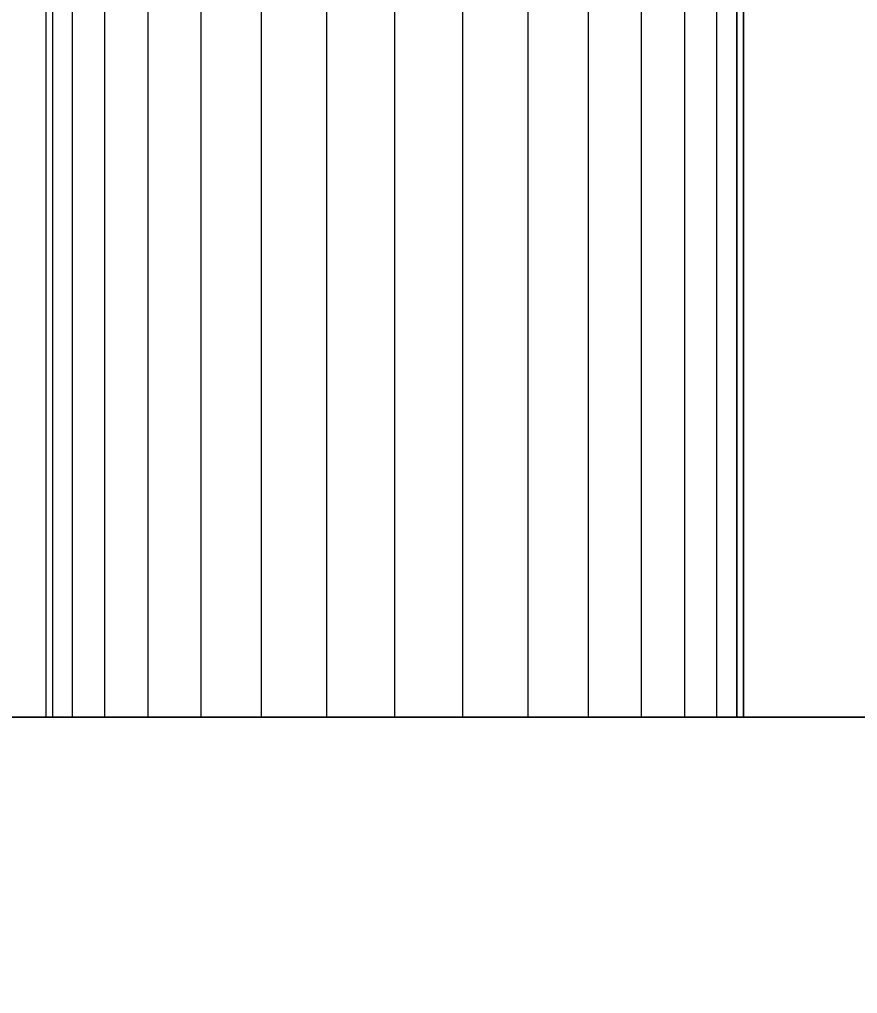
# Model space of a CAD drawing. Header units: millimetres. Extents: x -21672 to 8019, y 3751 to 17279.
# Drawn here: x -12697.8 to -12650.3, y 14411.1 to 14466.3 of the extents above; entities that cross this region are included whole.
import ezdxf

# ---------------------------------------------------------------- set-up
doc = ezdxf.new("R2010")
doc.units = ezdxf.units.MM
for name, color, linetype, lineweight in [('A-ANNO-DIMS', 211, 'Continuous', 9), ('A-ANNO-DIMS-50', 211, 'Continuous', 9), ('A-GENM', 13, 'Continuous', 18)]:
    doc.layers.add(name, color=color, linetype=linetype, lineweight=lineweight)
doc.styles.add('Arial', font='arial.ttf', dxfattribs={"height": 125})
doc.dimstyles.new('Diagonal_-_2_5mm_Arial', dxfattribs={"dimscale": 304.8, "dimtxt": 127.532425, "dimasz": 0.492126, "dimexe": 0.393701, "dimexo": 0.246063, "dimgap": 0.287073, "dimtad": 1, "dimdec": 0, "dimzin": 0, "dimdsep": 46, "dimtxsty": 'Arial', "dimblk1": 'OBLIQUE', "dimblk2": 'OBLIQUE', "dimsah": 1, "dimcen": 0.09, "dimdle": 0.393701, "dimazin": 0, "dimtfac": 1, "dimtdec": 4, "dimtix": 1, "dimtmove": 0, "dimatfit": 3, "dimfxl": 1, "dimtvp": 1, "dimtolj": 1, "dimtzin": 0, "dimarcsym": 2})

# ---------------------------------------------------------------- blocks, each defined once
blk = doc.blocks.new('Nevera de autoservicio single - Nevera de autoservicio single-466915-Level 2')
at = {"layer": 'A-GENM'}
for p, q in [((454.753, 1307.979), (454.753, -1108.896)), ((454.753, -1108.896), (454.753, 1307.979)), ((454.753, -1108.896), (454.753, 1307.979)), ((454.753, -1108.896), (454.753, 1307.979)), ((454.753, -1028.381), (454.753, 977.961)), ((454.753, 51.957), (454.753, 0.512)), ((255.92, 20.299), (454.753, 20.299)), ((454.753, 20.299), (255.92, 20.299)), ((454.753, 20.299), (255.92, 20.299)), ((454.753, 20.299), (255.92, 20.299)), ((454.753, 20.299), (255.92, 20.299)), ((454.753, 20.299), (255.92, 20.299)), ((454.753, 20.299), (255.92, 20.299)), ((454.753, 20.299), (255.92, 20.299)), ((454.753, 20.299), (255.92, 20.299)), ((454.753, 20.299), (255.92, 20.299)), ((454.753, 20.299), (255.92, 20.299)), ((454.753, 20.299), (255.92, 20.299)), ((454.753, 19.918), (255.92, 19.918)), ((454.753, 19.918), (255.92, 19.918)), ((454.753, 19.918), (255.92, 19.918)), ((454.753, 19.918), (255.92, 19.918)), ((454.753, 19.918), (255.92, 19.918)), ((454.753, 19.918), (255.92, 19.918)), ((454.753, 19.918), (255.92, 19.918)), ((454.753, 19.918), (255.92, 19.918)), ((454.753, 19.918), (255.92, 19.918)), ((454.753, 19.918), (255.92, 19.918)), ((454.753, 19.918), (255.92, 19.918)), ((454.753, 19.918), (255.92, 19.918)), ((454.753, 19.918), (255.92, 19.918)), ((454.753, 19.918), (255.92, 19.918)), ((454.753, 19.918), (255.92, 19.918)), ((454.753, 19.918), (255.92, 19.918)), ((454.753, 19.918), (255.92, 19.918)), ((454.753, 19.918), (255.92, 19.918)), ((454.753, 19.918), (255.92, 19.918)), ((454.753, 19.918), (255.92, 19.918)), ((255.92, 19.918), (454.753, 19.918)), ((454.753, 19.918), (255.92, 19.918)), ((454.753, 19.918), (255.92, 19.918)), ((454.753, 19.918), (255.92, 19.918)), ((454.753, 19.951), (454.753, 20.299)), ((454.753, 20.299), (454.753, 19.918)), ((454.753, 19.918), (454.753, 20.299)), ((454.753, 20.299), (454.753, 19.918)), ((454.753, 19.918), (454.753, 20.299)), ((454.753, 20.299), (454.753, 19.918)), ((454.753, 19.918), (454.753, 20.299)), ((454.753, 20.299), (454.753, 19.918)), ((454.753, 20.109), (454.753, 20.299)), ((454.753, 20.299), (454.753, 19.918)), ((454.753, 20.109), (454.753, 20.299)), ((454.753, 20.299), (454.753, 19.918)), ((454.753, 19.918), (454.753, 20.299)), ((454.753, 20.299), (454.753, 19.951)), ((454.753, 20.109), (454.753, 20.299)), ((454.753, 20.109), (454.753, 20.299)), ((454.753, 19.918), (454.753, 20.299)), ((454.753, 19.918), (454.753, 20.299)), ((454.753, 19.918), (454.753, 20.299)), ((454.753, 19.918), (454.753, 20.299)), ((454.753, 20.299), (454.753, 19.918)), ((454.753, 20.299), (454.753, 19.918)), ((454.753, 19.918), (454.753, 20.299)), ((454.753, 20.299), (454.753, 19.918)), ((454.753, 20.109), (454.753, 19.918)), ((454.753, 20.109), (454.753, 19.918)), ((454.753, 19.918), (454.753, 20.109)), ((454.753, 19.918), (454.753, 20.109)), ((454.753, 19.918), (454.753, 19.951)), ((454.753, 19.951), (454.753, 19.918)), ((454.753, 18.793), (454.753, 19.918)), ((454.753, 19.918), (454.753, 18.793)), ((454.753, 18.793), (454.753, 19.918)), ((454.753, 19.918), (454.753, 18.793)), ((454.753, 18.793), (454.753, 19.918)), ((454.753, 19.918), (454.753, 18.793)), ((454.753, 18.793), (454.753, 19.918)), ((454.753, 19.918), (454.753, 18.793)), ((454.753, 18.793), (454.753, 19.918)), ((454.753, 19.918), (454.753, 18.793)), ((454.753, 18.793), (454.753, 19.918)), ((454.753, 19.918), (454.753, 18.793)), ((454.753, 18.793), (454.753, 19.918)), ((454.753, 18.793), (454.753, 19.918)), ((454.753, 18.793), (454.753, 19.918)), ((454.753, 18.793), (454.753, 19.918)), ((454.753, 18.793), (454.753, 19.918)), ((454.753, 18.793), (454.753, 19.918)), ((454.753, 18.793), (454.753, 19.918)), ((454.753, 18.793), (454.753, 19.918)), ((454.753, 18.793), (454.753, 19.918)), ((454.753, 18.793), (454.753, 19.918)), ((454.753, 18.793), (454.753, 19.918)), ((454.753, 18.793), (454.753, 19.918)), ((454.753, 18.793), (255.92, 18.793)), ((454.753, 18.793), (255.92, 18.793)), ((454.753, 18.793), (255.92, 18.793)), ((454.753, 18.793), (255.92, 18.793)), ((454.753, 18.793), (255.92, 18.793)), ((454.753, 18.793), (255.92, 18.793)), ((454.753, 18.793), (255.92, 18.793)), ((454.753, 18.793), (255.92, 18.793)), ((454.753, 18.793), (255.92, 18.793)), ((454.753, 18.793), (255.92, 18.793)), ((454.753, 18.793), (255.92, 18.793)), ((454.753, 18.793), (255.92, 18.793)), ((454.753, 18.793), (255.92, 18.793)), ((454.753, 18.793), (255.92, 18.793)), ((454.753, 18.793), (255.92, 18.793)), ((454.753, 18.793), (255.92, 18.793)), ((454.753, 18.793), (255.92, 18.793)), ((454.753, 18.793), (255.92, 18.793)), ((454.753, 18.793), (255.92, 18.793)), ((454.753, 18.793), (255.92, 18.793)), ((454.753, 18.793), (255.92, 18.793)), ((454.753, 18.793), (255.92, 18.793)), ((454.753, 18.793), (255.92, 18.793)), ((454.753, 18.793), (255.92, 18.793)), ((454.753, 16.964), (454.753, 18.793)), ((454.753, 18.793), (454.753, 16.964)), ((454.753, 16.964), (454.753, 18.793)), ((454.753, 18.793), (454.753, 16.964)), ((454.753, 16.964), (454.753, 18.793)), ((454.753, 18.793), (454.753, 16.964)), ((454.753, 16.964), (454.753, 18.793)), ((454.753, 18.793), (454.753, 16.964)), ((454.753, 16.964), (454.753, 18.793)), ((454.753, 18.793), (454.753, 16.964)), ((454.753, 16.964), (454.753, 18.793)), ((454.753, 18.793), (454.753, 16.964)), ((454.753, 16.964), (454.753, 18.793)), ((454.753, 16.964), (454.753, 18.793)), ((454.753, 16.964), (454.753, 18.793)), ((454.753, 16.964), (454.753, 18.793)), ((454.753, 16.964), (454.753, 18.793)), ((454.753, 16.964), (454.753, 18.793)), ((454.753, 16.964), (454.753, 18.793)), ((454.753, 16.964), (454.753, 18.793)), ((454.753, 16.964), (454.753, 18.793)), ((454.753, 16.964), (454.753, 18.793)), ((454.753, 16.964), (454.753, 18.793)), ((454.753, 16.964), (454.753, 18.793)), ((454.753, 16.964), (255.92, 16.964)), ((454.753, 16.964), (255.92, 16.964)), ((454.753, 16.964), (255.92, 16.964)), ((454.753, 16.964), (255.92, 16.964)), ((454.753, 16.964), (255.92, 16.964)), ((454.753, 16.964), (255.92, 16.964)), ((454.753, 16.964), (255.92, 16.964)), ((454.753, 16.964), (255.92, 16.964)), ((454.753, 16.964), (255.92, 16.964)), ((454.753, 16.964), (255.92, 16.964)), ((454.753, 16.964), (255.92, 16.964)), ((454.753, 16.964), (255.92, 16.964)), ((454.753, 16.964), (255.92, 16.964)), ((454.753, 16.964), (255.92, 16.964)), ((454.753, 16.964), (255.92, 16.964)), ((454.753, 16.964), (255.92, 16.964)), ((454.753, 16.964), (255.92, 16.964)), ((454.753, 16.964), (255.92, 16.964)), ((454.753, 16.964), (255.92, 16.964)), ((454.753, 16.964), (255.92, 16.964)), ((454.753, 16.964), (255.92, 16.964)), ((454.753, 16.964), (255.92, 16.964)), ((454.753, 16.964), (255.92, 16.964)), ((454.753, 16.964), (255.92, 16.964)), ((454.753, 14.503), (454.753, 16.964)), ((454.753, 16.964), (454.753, 14.503)), ((454.753, 14.503), (454.753, 16.964)), ((454.753, 16.964), (454.753, 14.503)), ((454.753, 14.503), (454.753, 16.964)), ((454.753, 16.964), (454.753, 14.503)), ((454.753, 14.503), (454.753, 16.964)), ((454.753, 16.964), (454.753, 14.503)), ((454.753, 14.503), (454.753, 16.964)), ((454.753, 16.964), (454.753, 14.503)), ((454.753, 14.503), (454.753, 16.964)), ((454.753, 16.964), (454.753, 14.503)), ((454.753, 14.503), (454.753, 16.964)), ((454.753, 14.503), (454.753, 16.964)), ((454.753, 14.503), (454.753, 16.964)), ((454.753, 14.503), (454.753, 16.964)), ((454.753, 14.503), (454.753, 16.964)), ((454.753, 14.503), (454.753, 16.964)), ((454.753, 14.503), (454.753, 16.964)), ((454.753, 14.503), (454.753, 16.964)), ((454.753, 14.503), (454.753, 16.964)), ((454.753, 14.503), (454.753, 16.964)), ((454.753, 14.503), (454.753, 16.964)), ((454.753, 14.503), (454.753, 16.964)), ((454.753, 14.503), (255.92, 14.503)), ((454.753, 14.503), (255.92, 14.503)), ((454.753, 14.503), (255.92, 14.503)), ((454.753, 14.503), (255.92, 14.503)), ((454.753, 14.503), (255.92, 14.503)), ((454.753, 14.503), (255.92, 14.503)), ((454.753, 14.503), (255.92, 14.503)), ((454.753, 14.503), (255.92, 14.503)), ((454.753, 14.503), (255.92, 14.503)), ((454.753, 14.503), (255.92, 14.503)), ((454.753, 14.503), (255.92, 14.503)), ((454.753, 14.503), (255.92, 14.503)), ((454.753, 14.503), (255.92, 14.503)), ((454.753, 14.503), (255.92, 14.503)), ((454.753, 14.503), (255.92, 14.503)), ((454.753, 14.503), (255.92, 14.503)), ((454.753, 14.503), (255.92, 14.503)), ((454.753, 14.503), (255.92, 14.503)), ((454.753, 14.503), (255.92, 14.503)), ((454.753, 14.503), (255.92, 14.503)), ((454.753, 14.503), (255.92, 14.503)), ((454.753, 14.503), (255.92, 14.503)), ((454.753, 14.503), (255.92, 14.503)), ((454.753, 14.503), (255.92, 14.503)), ((454.753, 11.505), (454.753, 14.503)), ((454.753, 14.503), (454.753, 11.505)), ((454.753, 11.505), (454.753, 14.503)), ((454.753, 14.503), (454.753, 11.505)), ((454.753, 11.505), (454.753, 14.503)), ((454.753, 14.503), (454.753, 11.505)), ((454.753, 11.505), (454.753, 14.503)), ((454.753, 14.503), (454.753, 11.505)), ((454.753, 11.505), (454.753, 14.503)), ((454.753, 14.503), (454.753, 11.505)), ((454.753, 11.505), (454.753, 14.503)), ((454.753, 14.503), (454.753, 11.505)), ((454.753, 11.505), (454.753, 14.503)), ((454.753, 11.505), (454.753, 14.503)), ((454.753, 11.505), (454.753, 14.503)), ((454.753, 11.505), (454.753, 14.503)), ((454.753, 11.505), (454.753, 14.503)), ((454.753, 11.505), (454.753, 14.503)), ((454.753, 14.503), (454.753, 11.505)), ((454.753, 14.503), (454.753, 11.505)), ((454.753, 11.505), (454.753, 14.503)), ((454.753, 11.505), (454.753, 14.503)), ((454.753, 11.505), (454.753, 14.503)), ((454.753, 11.505), (454.753, 14.503)), ((454.753, 11.505), (255.92, 11.505)), ((454.753, 11.505), (255.92, 11.505)), ((454.753, 11.505), (255.92, 11.505)), ((454.753, 11.505), (255.92, 11.505)), ((454.753, 11.505), (255.92, 11.505)), ((454.753, 11.505), (255.92, 11.505)), ((454.753, 11.505), (255.92, 11.505)), ((454.753, 11.505), (255.92, 11.505)), ((454.753, 11.505), (255.92, 11.505)), ((454.753, 11.505), (255.92, 11.505)), ((454.753, 11.505), (255.92, 11.505)), ((454.753, 11.505), (255.92, 11.505)), ((454.753, 11.505), (255.92, 11.505)), ((454.753, 11.505), (255.92, 11.505)), ((454.753, 11.505), (255.92, 11.505)), ((454.753, 11.505), (255.92, 11.505)), ((454.753, 11.505), (255.92, 11.505)), ((454.753, 11.505), (255.92, 11.505)), ((454.753, 11.505), (255.92, 11.505)), ((454.753, 11.505), (255.92, 11.505)), ((454.753, 11.505), (255.92, 11.505)), ((454.753, 11.505), (255.92, 11.505)), ((454.753, 11.505), (255.92, 11.505)), ((454.753, 11.505), (255.92, 11.505)), ((454.753, 8.084), (454.753, 11.505)), ((454.753, 11.505), (454.753, 8.084)), ((454.753, 8.084), (454.753, 11.505)), ((454.753, 11.505), (454.753, 8.084)), ((454.753, 8.084), (454.753, 11.505)), ((454.753, 11.505), (454.753, 8.084)), ((454.753, 8.084), (454.753, 11.505)), ((454.753, 11.505), (454.753, 8.084)), ((454.753, 8.084), (454.753, 11.505)), ((454.753, 11.505), (454.753, 8.084)), ((454.753, 8.084), (454.753, 11.505)), ((454.753, 11.505), (454.753, 8.084)), ((454.753, 8.084), (454.753, 11.505)), ((454.753, 8.084), (454.753, 11.505)), ((454.753, 8.084), (454.753, 11.505)), ((454.753, 8.084), (454.753, 11.505)), ((454.753, 8.084), (454.753, 11.505)), ((454.753, 8.084), (454.753, 11.505)), ((454.753, 11.505), (454.753, 8.084)), ((454.753, 11.505), (454.753, 8.084)), ((454.753, 8.084), (454.753, 11.505)), ((454.753, 8.084), (454.753, 11.505)), ((454.753, 8.084), (454.753, 11.505)), ((454.753, 8.084), (454.753, 11.505)), ((454.753, 8.084), (255.92, 8.084)), ((454.753, 8.084), (255.92, 8.084)), ((454.753, 8.084), (255.92, 8.084)), ((454.753, 8.084), (255.92, 8.084)), ((454.753, 8.084), (255.92, 8.084)), ((454.753, 8.084), (255.92, 8.084)), ((454.753, 8.084), (255.92, 8.084)), ((454.753, 8.084), (255.92, 8.084)), ((454.753, 8.084), (255.92, 8.084)), ((454.753, 8.084), (255.92, 8.084)), ((454.753, 8.084), (255.92, 8.084)), ((454.753, 8.084), (255.92, 8.084)), ((454.753, 8.084), (255.92, 8.084)), ((454.753, 8.084), (255.92, 8.084)), ((454.753, 8.084), (255.92, 8.084)), ((454.753, 8.084), (255.92, 8.084)), ((454.753, 8.084), (255.92, 8.084)), ((454.753, 8.084), (255.92, 8.084)), ((454.753, 8.084), (255.92, 8.084)), ((454.753, 8.084), (255.92, 8.084)), ((454.753, 8.084), (255.92, 8.084)), ((454.753, 8.084), (255.92, 8.084)), ((454.753, 8.084), (255.92, 8.084)), ((454.753, 8.084), (255.92, 8.084)), ((454.753, 4.372), (454.753, 8.084)), ((454.753, 8.084), (454.753, 4.372)), ((454.753, 4.372), (454.753, 8.084)), ((454.753, 8.084), (454.753, 4.372)), ((454.753, 4.372), (454.753, 8.084)), ((454.753, 8.084), (454.753, 4.372)), ((454.753, 4.372), (454.753, 8.084)), ((454.753, 8.084), (454.753, 4.372)), ((454.753, 4.372), (454.753, 8.084)), ((454.753, 8.084), (454.753, 4.372)), ((454.753, 4.372), (454.753, 8.084)), ((454.753, 8.084), (454.753, 4.372)), ((454.753, 4.372), (454.753, 8.084)), ((454.753, 4.372), (454.753, 8.084)), ((454.753, 4.372), (454.753, 8.084)), ((454.753, 4.372), (454.753, 8.084)), ((454.753, 4.372), (454.753, 8.084)), ((454.753, 4.372), (454.753, 8.084)), ((454.753, 8.084), (454.753, 4.372)), ((454.753, 8.084), (454.753, 4.372)), ((454.753, 4.372), (454.753, 8.084)), ((454.753, 4.372), (454.753, 8.084)), ((454.753, 4.372), (454.753, 8.084)), ((454.753, 4.372), (454.753, 8.084)), ((454.753, 4.372), (255.92, 4.372)), ((454.753, 4.372), (255.92, 4.372)), ((454.753, 4.372), (255.92, 4.372)), ((454.753, 4.372), (255.92, 4.372)), ((454.753, 4.372), (255.92, 4.372)), ((454.753, 4.372), (255.92, 4.372)), ((454.753, 4.372), (255.92, 4.372)), ((454.753, 4.372), (255.92, 4.372)), ((454.753, 4.372), (255.92, 4.372)), ((454.753, 4.372), (255.92, 4.372)), ((454.753, 4.372), (255.92, 4.372)), ((454.753, 4.372), (255.92, 4.372)), ((454.753, 4.372), (255.92, 4.372)), ((454.753, 4.372), (255.92, 4.372)), ((454.753, 4.372), (255.92, 4.372)), ((454.753, 4.372), (255.92, 4.372)), ((454.753, 4.372), (255.92, 4.372)), ((454.753, 4.372), (255.92, 4.372)), ((454.753, 4.372), (255.92, 4.372)), ((454.753, 4.372), (255.92, 4.372)), ((454.753, 4.372), (255.92, 4.372)), ((454.753, 4.372), (255.92, 4.372)), ((454.753, 4.372), (255.92, 4.372)), ((454.753, 4.372), (255.92, 4.372)), ((454.753, 0.512), (454.753, 4.372)), ((454.753, 4.372), (454.753, 0.512)), ((454.753, 0.512), (454.753, 4.372)), ((454.753, 4.372), (454.753, 0.512)), ((454.753, 0.512), (454.753, 4.372)), ((454.753, 4.372), (454.753, 0.512)), ((454.753, 0.512), (454.753, 4.372)), ((454.753, 4.372), (454.753, 0.512)), ((454.753, 0.512), (454.753, 4.372)), ((454.753, 4.372), (454.753, 0.512)), ((454.753, 0.512), (454.753, 4.372)), ((454.753, 4.372), (454.753, 0.512)), ((454.753, 0.512), (454.753, 4.372)), ((454.753, 0.512), (454.753, 4.372)), ((454.753, 0.512), (454.753, 4.372)), ((454.753, 0.512), (454.753, 4.372)), ((454.753, 0.512), (454.753, 4.372)), ((454.753, 0.512), (454.753, 4.372)), ((454.753, 4.372), (454.753, 0.512)), ((454.753, 4.372), (454.753, 0.512)), ((454.753, 0.512), (454.753, 4.372)), ((454.753, 0.512), (454.753, 4.372)), ((454.753, 0.512), (454.753, 4.372)), ((454.753, 0.512), (454.753, 4.372)), ((454.753, 0.512), (255.92, 0.512)), ((454.753, 0.512), (255.92, 0.512)), ((454.753, 0.512), (255.92, 0.512)), ((454.753, 0.512), (255.92, 0.512)), ((454.753, 0.512), (255.92, 0.512)), ((454.753, 0.512), (255.92, 0.512)), ((454.753, 0.512), (255.92, 0.512)), ((454.753, 0.512), (255.92, 0.512)), ((454.753, 0.512), (255.92, 0.512)), ((454.753, 0.512), (255.92, 0.512)), ((454.753, 0.512), (255.92, 0.512)), ((454.753, 0.512), (255.92, 0.512)), ((454.753, 0.512), (255.92, 0.512)), ((454.753, 0.512), (255.92, 0.512)), ((454.753, 0.512), (255.92, 0.512)), ((454.753, 0.512), (255.92, 0.512)), ((454.753, 0.512), (255.92, 0.512)), ((454.753, 0.512), (255.92, 0.512)), ((454.753, 0.512), (255.92, 0.512)), ((454.753, 0.512), (255.92, 0.512)), ((454.753, 0.512), (255.92, 0.512)), ((454.753, 0.512), (255.92, 0.512)), ((454.753, 0.512), (255.92, 0.512)), ((454.753, 0.512), (255.92, 0.512)), ((454.753, -3.348), (454.753, 0.512)), ((454.753, 0.512), (454.753, -3.348)), ((454.753, -3.348), (454.753, 0.512)), ((454.753, 0.512), (454.753, -3.348)), ((454.753, -3.348), (454.753, 0.512)), ((454.753, 0.512), (454.753, -3.348)), ((454.753, -3.348), (454.753, 0.512)), ((454.753, 0.512), (454.753, -3.348)), ((454.753, -3.348), (454.753, 0.512)), ((454.753, 0.512), (454.753, -3.348)), ((454.753, -3.348), (454.753, 0.512)), ((454.753, 0.512), (454.753, -3.348)), ((454.753, -50.932), (454.753, 0.512)), ((454.753, 0.512), (454.753, -3.348)), ((454.753, 0.512), (454.753, -3.348)), ((454.753, 0.512), (454.753, -3.348)), ((454.753, 0.512), (454.753, -3.348)), ((454.753, -3.348), (454.753, 0.512)), ((454.753, -3.348), (454.753, 0.512)), ((454.753, 0.512), (454.753, -3.348)), ((454.753, 0.512), (454.753, -3.348)), ((454.753, 0.512), (454.753, -3.348)), ((454.753, 0.512), (454.753, -3.348)), ((454.753, 0.512), (454.753, -3.348)), ((454.753, 0.512), (454.753, -3.348)), ((454.753, -3.348), (255.92, -3.348)), ((454.753, -3.348), (255.92, -3.348)), ((454.753, -3.348), (255.92, -3.348)), ((454.753, -3.348), (255.92, -3.348)), ((454.753, -3.348), (255.92, -3.348)), ((454.753, -3.348), (255.92, -3.348)), ((454.753, -3.348), (255.92, -3.348)), ((454.753, -3.348), (255.92, -3.348)), ((454.753, -3.348), (255.92, -3.348)), ((454.753, -3.348), (255.92, -3.348)), ((454.753, -3.348), (255.92, -3.348)), ((454.753, -3.348), (255.92, -3.348)), ((454.753, -3.348), (255.92, -3.348)), ((454.753, -3.348), (255.92, -3.348)), ((454.753, -3.348), (255.92, -3.348)), ((454.753, -3.348), (255.92, -3.348)), ((454.753, -3.348), (255.92, -3.348)), ((454.753, -3.348), (255.92, -3.348)), ((454.753, -3.348), (255.92, -3.348)), ((454.753, -3.348), (255.92, -3.348)), ((454.753, -3.348), (255.92, -3.348)), ((454.753, -3.348), (255.92, -3.348)), ((454.753, -3.348), (255.92, -3.348)), ((454.753, -3.348), (255.92, -3.348)), ((454.753, -7.059), (454.753, -3.348)), ((454.753, -3.348), (454.753, -7.059)), ((454.753, -7.059), (454.753, -3.348)), ((454.753, -3.348), (454.753, -7.059)), ((454.753, -7.059), (454.753, -3.348)), ((454.753, -3.348), (454.753, -7.059)), ((454.753, -7.059), (454.753, -3.348)), ((454.753, -3.348), (454.753, -7.059)), ((454.753, -7.059), (454.753, -3.348)), ((454.753, -3.348), (454.753, -7.059)), ((454.753, -7.059), (454.753, -3.348)), ((454.753, -3.348), (454.753, -7.059)), ((454.753, -3.348), (454.753, -7.059)), ((454.753, -3.348), (454.753, -7.059)), ((454.753, -3.348), (454.753, -7.059)), ((454.753, -3.348), (454.753, -7.059)), ((454.753, -3.348), (454.753, -7.059)), ((454.753, -3.348), (454.753, -7.059)), ((454.753, -7.059), (454.753, -3.348)), ((454.753, -7.059), (454.753, -3.348)), ((454.753, -3.348), (454.753, -7.059)), ((454.753, -3.348), (454.753, -7.059)), ((454.753, -3.348), (454.753, -7.059)), ((454.753, -3.348), (454.753, -7.059)), ((454.753, -7.059), (255.92, -7.059)), ((454.753, -7.059), (255.92, -7.059)), ((454.753, -7.059), (255.92, -7.059)), ((454.753, -7.059), (255.92, -7.059)), ((454.753, -7.059), (255.92, -7.059)), ((454.753, -7.059), (255.92, -7.059)), ((454.753, -7.059), (255.92, -7.059)), ((454.753, -7.059), (255.92, -7.059)), ((454.753, -7.059), (255.92, -7.059)), ((454.753, -7.059), (255.92, -7.059)), ((454.753, -7.059), (255.92, -7.059)), ((454.753, -7.059), (255.92, -7.059)), ((454.753, -7.059), (255.92, -7.059)), ((454.753, -7.059), (255.92, -7.059)), ((454.753, -7.059), (255.92, -7.059)), ((454.753, -7.059), (255.92, -7.059)), ((454.753, -7.059), (255.92, -7.059)), ((454.753, -7.059), (255.92, -7.059)), ((454.753, -7.059), (255.92, -7.059)), ((454.753, -7.059), (255.92, -7.059)), ((454.753, -7.059), (255.92, -7.059)), ((454.753, -7.059), (255.92, -7.059)), ((454.753, -7.059), (255.92, -7.059)), ((454.753, -7.059), (255.92, -7.059)), ((454.753, -10.48), (454.753, -7.059)), ((454.753, -7.059), (454.753, -10.48)), ((454.753, -10.48), (454.753, -7.059)), ((454.753, -7.059), (454.753, -10.48)), ((454.753, -10.48), (454.753, -7.059)), ((454.753, -7.059), (454.753, -10.48)), ((454.753, -10.48), (454.753, -7.059)), ((454.753, -7.059), (454.753, -10.48)), ((454.753, -10.48), (454.753, -7.059)), ((454.753, -7.059), (454.753, -10.48)), ((454.753, -10.48), (454.753, -7.059)), ((454.753, -7.059), (454.753, -10.48)), ((454.753, -7.059), (454.753, -10.48)), ((454.753, -7.059), (454.753, -10.48)), ((454.753, -7.059), (454.753, -10.48)), ((454.753, -7.059), (454.753, -10.48)), ((454.753, -7.059), (454.753, -10.48)), ((454.753, -7.059), (454.753, -10.48)), ((454.753, -10.48), (454.753, -7.059)), ((454.753, -10.48), (454.753, -7.059)), ((454.753, -7.059), (454.753, -10.48)), ((454.753, -7.059), (454.753, -10.48)), ((454.753, -7.059), (454.753, -10.48)), ((454.753, -7.059), (454.753, -10.48)), ((454.753, -10.48), (255.92, -10.48)), ((454.753, -10.48), (255.92, -10.48)), ((454.753, -10.48), (255.92, -10.48)), ((454.753, -10.48), (255.92, -10.48)), ((454.753, -10.48), (255.92, -10.48)), ((454.753, -10.48), (255.92, -10.48)), ((454.753, -10.48), (255.92, -10.48)), ((454.753, -10.48), (255.92, -10.48)), ((454.753, -10.48), (255.92, -10.48)), ((454.753, -10.48), (255.92, -10.48)), ((454.753, -10.48), (255.92, -10.48)), ((454.753, -10.48), (255.92, -10.48)), ((454.753, -10.48), (255.92, -10.48)), ((454.753, -10.48), (255.92, -10.48)), ((454.753, -10.48), (255.92, -10.48)), ((454.753, -10.48), (255.92, -10.48)), ((454.753, -10.48), (255.92, -10.48)), ((454.753, -10.48), (255.92, -10.48)), ((454.753, -10.48), (255.92, -10.48)), ((454.753, -10.48), (255.92, -10.48)), ((454.753, -10.48), (255.92, -10.48)), ((454.753, -10.48), (255.92, -10.48)), ((454.753, -10.48), (255.92, -10.48)), ((454.753, -10.48), (255.92, -10.48)), ((454.753, -13.479), (454.753, -10.48)), ((454.753, -10.48), (454.753, -13.479)), ((454.753, -13.479), (454.753, -10.48)), ((454.753, -10.48), (454.753, -13.479)), ((454.753, -13.479), (454.753, -10.48)), ((454.753, -10.48), (454.753, -13.479)), ((454.753, -13.479), (454.753, -10.48)), ((454.753, -10.48), (454.753, -13.479)), ((454.753, -13.479), (454.753, -10.48)), ((454.753, -10.48), (454.753, -13.479)), ((454.753, -13.479), (454.753, -10.48)), ((454.753, -10.48), (454.753, -13.479)), ((454.753, -10.48), (454.753, -13.479)), ((454.753, -10.48), (454.753, -13.479)), ((454.753, -10.48), (454.753, -13.479)), ((454.753, -10.48), (454.753, -13.479)), ((454.753, -10.48), (454.753, -13.479)), ((454.753, -10.48), (454.753, -13.479)), ((454.753, -13.479), (454.753, -10.48)), ((454.753, -13.479), (454.753, -10.48)), ((454.753, -10.48), (454.753, -13.479)), ((454.753, -10.48), (454.753, -13.479)), ((454.753, -10.48), (454.753, -13.479)), ((454.753, -10.48), (454.753, -13.479)), ((454.753, -13.479), (255.92, -13.479)), ((454.753, -13.479), (255.92, -13.479)), ((454.753, -13.479), (255.92, -13.479)), ((454.753, -13.479), (255.92, -13.479)), ((454.753, -13.479), (255.92, -13.479)), ((454.753, -13.479), (255.92, -13.479)), ((454.753, -13.479), (255.92, -13.479)), ((454.753, -13.479), (255.92, -13.479)), ((454.753, -13.479), (255.92, -13.479)), ((454.753, -13.479), (255.92, -13.479)), ((454.753, -13.479), (255.92, -13.479)), ((454.753, -13.479), (255.92, -13.479)), ((454.753, -13.479), (255.92, -13.479)), ((454.753, -13.479), (255.92, -13.479)), ((454.753, -13.479), (255.92, -13.479)), ((454.753, -13.479), (255.92, -13.479)), ((454.753, -13.479), (255.92, -13.479)), ((454.753, -13.479), (255.92, -13.479)), ((454.753, -13.479), (255.92, -13.479)), ((454.753, -13.479), (255.92, -13.479)), ((454.753, -13.479), (255.92, -13.479)), ((454.753, -13.479), (255.92, -13.479)), ((454.753, -13.479), (255.92, -13.479)), ((454.753, -13.479), (255.92, -13.479)), ((454.753, -15.94), (454.753, -13.479)), ((454.753, -13.479), (454.753, -15.94)), ((454.753, -15.94), (454.753, -13.479)), ((454.753, -13.479), (454.753, -15.94)), ((454.753, -15.94), (454.753, -13.479)), ((454.753, -13.479), (454.753, -15.94)), ((454.753, -15.94), (454.753, -13.479)), ((454.753, -13.479), (454.753, -15.94)), ((454.753, -15.94), (454.753, -13.479)), ((454.753, -13.479), (454.753, -15.94)), ((454.753, -15.94), (454.753, -13.479)), ((454.753, -13.479), (454.753, -15.94)), ((454.753, -13.479), (454.753, -15.94)), ((454.753, -13.479), (454.753, -15.94)), ((454.753, -13.479), (454.753, -15.94)), ((454.753, -13.479), (454.753, -15.94)), ((454.753, -13.479), (454.753, -15.94)), ((454.753, -13.479), (454.753, -15.94)), ((454.753, -13.479), (454.753, -15.94)), ((454.753, -13.479), (454.753, -15.94)), ((454.753, -13.479), (454.753, -15.94)), ((454.753, -13.479), (454.753, -15.94)), ((454.753, -13.479), (454.753, -15.94)), ((454.753, -13.479), (454.753, -15.94)), ((454.753, -15.94), (255.92, -15.94)), ((454.753, -15.94), (255.92, -15.94)), ((454.753, -15.94), (255.92, -15.94)), ((454.753, -15.94), (255.92, -15.94)), ((454.753, -15.94), (255.92, -15.94)), ((454.753, -15.94), (255.92, -15.94)), ((454.753, -15.94), (255.92, -15.94)), ((454.753, -15.94), (255.92, -15.94)), ((454.753, -15.94), (255.92, -15.94)), ((454.753, -15.94), (255.92, -15.94)), ((454.753, -15.94), (255.92, -15.94)), ((454.753, -15.94), (255.92, -15.94)), ((454.753, -15.94), (255.92, -15.94)), ((454.753, -15.94), (255.92, -15.94)), ((454.753, -15.94), (255.92, -15.94)), ((454.753, -15.94), (255.92, -15.94)), ((454.753, -15.94), (255.92, -15.94)), ((454.753, -15.94), (255.92, -15.94)), ((454.753, -15.94), (255.92, -15.94)), ((454.753, -15.94), (255.92, -15.94)), ((454.753, -15.94), (255.92, -15.94)), ((454.753, -15.94), (255.92, -15.94)), ((454.753, -15.94), (255.92, -15.94)), ((454.753, -15.94), (255.92, -15.94)), ((454.753, -17.768), (454.753, -15.94)), ((454.753, -15.94), (454.753, -17.768)), ((454.753, -17.768), (454.753, -15.94)), ((454.753, -15.94), (454.753, -17.768)), ((454.753, -17.768), (454.753, -15.94)), ((454.753, -15.94), (454.753, -17.768)), ((454.753, -17.768), (454.753, -15.94)), ((454.753, -15.94), (454.753, -17.768)), ((454.753, -17.768), (454.753, -15.94)), ((454.753, -15.94), (454.753, -17.768)), ((454.753, -17.768), (454.753, -15.94)), ((454.753, -15.94), (454.753, -17.768)), ((454.753, -15.94), (454.753, -17.768)), ((454.753, -15.94), (454.753, -17.768)), ((454.753, -15.94), (454.753, -17.768)), ((454.753, -15.94), (454.753, -17.768)), ((454.753, -15.94), (454.753, -17.768)), ((454.753, -15.94), (454.753, -17.768)), ((454.753, -15.94), (454.753, -17.768)), ((454.753, -15.94), (454.753, -17.768)), ((454.753, -15.94), (454.753, -17.768)), ((454.753, -15.94), (454.753, -17.768)), ((454.753, -15.94), (454.753, -17.768)), ((454.753, -15.94), (454.753, -17.768)), ((454.753, -17.768), (255.92, -17.768)), ((454.753, -17.768), (255.92, -17.768)), ((454.753, -17.768), (255.92, -17.768)), ((454.753, -17.768), (255.92, -17.768)), ((454.753, -17.768), (255.92, -17.768)), ((454.753, -17.768), (255.92, -17.768)), ((454.753, -17.768), (255.92, -17.768)), ((454.753, -17.768), (255.92, -17.768)), ((454.753, -17.768), (255.92, -17.768)), ((454.753, -17.768), (255.92, -17.768)), ((454.753, -17.768), (255.92, -17.768)), ((454.753, -17.768), (255.92, -17.768)), ((454.753, -17.768), (255.92, -17.768)), ((454.753, -17.768), (255.92, -17.768)), ((454.753, -17.768), (255.92, -17.768)), ((454.753, -17.768), (255.92, -17.768)), ((454.753, -17.768), (255.92, -17.768)), ((454.753, -17.768), (255.92, -17.768)), ((454.753, -17.768), (255.92, -17.768)), ((454.753, -17.768), (255.92, -17.768)), ((454.753, -17.768), (255.92, -17.768)), ((454.753, -17.768), (255.92, -17.768)), ((454.753, -17.768), (255.92, -17.768)), ((454.753, -17.768), (255.92, -17.768)), ((454.753, -18.894), (454.753, -17.768)), ((454.753, -17.768), (454.753, -18.894)), ((454.753, -18.894), (454.753, -17.768)), ((454.753, -17.768), (454.753, -18.894)), ((454.753, -18.894), (454.753, -17.768)), ((454.753, -17.768), (454.753, -18.894)), ((454.753, -18.894), (454.753, -17.768)), ((454.753, -17.768), (454.753, -18.894)), ((454.753, -18.894), (454.753, -17.768)), ((454.753, -17.768), (454.753, -18.894)), ((454.753, -18.894), (454.753, -17.768)), ((454.753, -17.768), (454.753, -18.894)), ((454.753, -17.768), (454.753, -18.894)), ((454.753, -17.768), (454.753, -18.894)), ((454.753, -17.768), (454.753, -18.894)), ((454.753, -17.768), (454.753, -18.894)), ((454.753, -17.768), (454.753, -18.894)), ((454.753, -17.768), (454.753, -18.894)), ((454.753, -17.768), (454.753, -18.894)), ((454.753, -17.768), (454.753, -18.894)), ((454.753, -17.768), (454.753, -18.894)), ((454.753, -17.768), (454.753, -18.894)), ((454.753, -17.768), (454.753, -18.894)), ((454.753, -17.768), (454.753, -18.894)), ((454.753, -18.894), (255.92, -18.894)), ((454.753, -18.894), (255.92, -18.894)), ((454.753, -18.894), (255.92, -18.894)), ((454.753, -18.894), (255.92, -18.894)), ((454.753, -18.894), (255.92, -18.894)), ((454.753, -18.894), (255.92, -18.894)), ((454.753, -18.894), (255.92, -18.894)), ((454.753, -18.894), (255.92, -18.894)), ((454.753, -18.894), (255.92, -18.894)), ((454.753, -18.894), (255.92, -18.894)), ((454.753, -18.894), (255.92, -18.894)), ((454.753, -18.894), (255.92, -18.894)), ((454.753, -18.894), (255.92, -18.894)), ((454.753, -18.894), (255.92, -18.894)), ((454.753, -18.894), (255.92, -18.894)), ((454.753, -18.894), (255.92, -18.894)), ((454.753, -18.894), (255.92, -18.894)), ((454.753, -18.894), (255.92, -18.894)), ((454.753, -18.894), (255.92, -18.894)), ((454.753, -18.894), (255.92, -18.894)), ((454.753, -18.894), (255.92, -18.894)), ((454.753, -18.894), (255.92, -18.894)), ((454.753, -18.894), (255.92, -18.894)), ((454.753, -18.894), (255.92, -18.894)), ((454.753, -19.274), (255.92, -19.274)), ((454.753, -19.274), (255.92, -19.274)), ((454.753, -19.274), (255.92, -19.274)), ((454.753, -19.274), (255.92, -19.274)), ((454.753, -19.274), (255.92, -19.274)), ((454.753, -19.274), (255.92, -19.274)), ((454.753, -19.274), (255.92, -19.274)), ((454.753, -19.274), (255.92, -19.274)), ((454.753, -19.274), (255.92, -19.274)), ((454.753, -19.274), (255.92, -19.274)), ((454.753, -19.274), (255.92, -19.274)), ((454.753, -19.274), (255.92, -19.274)), ((454.753, -18.926), (454.753, -18.894)), ((454.753, -18.894), (454.753, -19.274)), ((454.753, -19.274), (454.753, -18.894)), ((454.753, -18.894), (454.753, -19.274)), ((454.753, -19.274), (454.753, -18.894)), ((454.753, -18.894), (454.753, -19.274)), ((454.753, -19.274), (454.753, -18.894)), ((454.753, -18.894), (454.753, -19.274)), ((454.753, -19.274), (454.753, -18.894)), ((454.753, -18.894), (454.753, -19.274)), ((454.753, -19.274), (454.753, -18.894)), ((454.753, -18.894), (454.753, -19.274)), ((454.753, -18.894), (454.753, -19.274)), ((454.753, -18.926), (454.753, -18.894)), ((454.753, -18.894), (454.753, -19.274)), ((454.753, -18.894), (454.753, -19.274)), ((454.753, -18.894), (454.753, -19.274)), ((454.753, -18.894), (454.753, -19.274)), ((454.753, -19.274), (454.753, -18.894)), ((454.753, -19.274), (454.753, -18.894)), ((454.753, -19.274), (454.753, -18.894)), ((454.753, -19.274), (454.753, -18.894)), ((454.753, -18.894), (454.753, -19.274)), ((454.753, -19.274), (454.753, -18.894)), ((454.753, -18.926), (454.753, -19.274)), ((454.753, -19.274), (454.753, -18.926))]:
    blk.add_line(p, q, dxfattribs=at)
blk = doc.blocks.new('DIMBLOCK69-Level 2')
at = {"layer": 'A-ANNO-DIMS-50'}
for p, q in [((-20502.896, 17027.062), (-20502.896, 17147.062)), ((818.604, 17027.062), (818.604, 17147.062)), ((-20622.896, 17027.062), (938.604, 17027.062)), ((-20502.896, 17027.062), (-20502.896, 11836.358)), ((818.604, 17027.062), (818.604, 15341.468))]:
    blk.add_line(p, q, dxfattribs=at)
at = {"layer": 'A-ANNO-DIMS-50', "lineweight": 35}
for p, q in [((-20502.896, 17027.062), (-20427.896, 17102.062)), ((818.604, 17027.062), (893.604, 17102.062)), ((-20502.896, 17027.062), (-20577.896, 16952.062)), ((818.604, 17027.062), (743.604, 16952.062))]:
    blk.add_line(p, q, dxfattribs=at)
at = {"layer": 'A-ANNO-DIMS-50', "color": 0, "insert": (-10082.496, 17276.841), "char_height": 125, "width": 576.83897, "attachment_point": 1, "line_spacing_factor": 0.941778, "style": 'Arial'}
blk.add_mtext('21322', dxfattribs=at)
blk = doc.blocks.new('_Oblique')
at = {"color": 0, "linetype": 'ByBlock', "lineweight": -2}
blk.add_line((-0.5, -0.5), (0.5, 0.5), dxfattribs=at)

msp = doc.modelspace()

# ---------------------------------------------------------------- block references
at = {"layer": 'A-GENM', "rotation": 269.9999999999996}
msp.add_blockref('Nevera de autoservicio single - Nevera de autoservicio single-466915-Level 2', (-12677.066, 14881.508), dxfattribs=at)

# ---------------------------------------------------------------- dimensions: what is measured, and where the dimension line sits
at = {"layer": 'A-ANNO-DIMS'}
dim = msp.add_linear_dim(base=(818.6039, 17027.0619), p1=(-20502.8962, 11761.3583), p2=(818.6039, 15266.468), dimstyle='Diagonal_-_2_5mm_Arial', override={"dimpost": '<>', "dimfxl": 21607.687495}, dxfattribs=at)
dim.commit()
dim.dimension.update_dxf_attribs({"geometry": 'DIMBLOCK69-Level 2', "text_midpoint": (-9842.1461, 17178.4262)})

doc.saveas('drawing.dxf')
